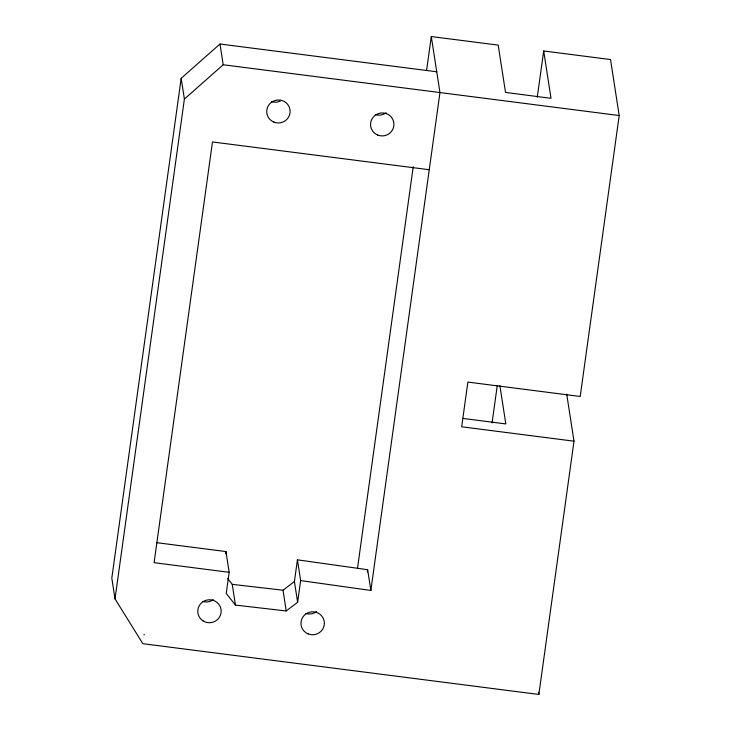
<?xml version="1.0" encoding="UTF-8"?>
<svg xmlns="http://www.w3.org/2000/svg" width="731" height="731" viewBox="0 0 731 731"><rect width="100%" height="100%" fill="white"/><g stroke="black" fill="none" stroke-linecap="round" stroke-linejoin="round"><path stroke-width="1.1" d="M436.754 71.784L219.985 44.006L181.169 78.318L111.806 578.139L115.023 598.899L142.847 643.691L538.857 694.45L573.999 441.186L566.717 394.137M115.023 598.899L184.386 99.06L181.169 78.318M144.062 634.983L144.153 634.307M225.651 553.778L225.961 551.558L156.48 542.649M225.961 551.558L229.178 572.309L226.244 593.408L235.455 605.094L286.223 610.97L297.627 602.289L300.642 580.578L297.426 559.827L367.647 569.714L370.864 590.465L300.642 580.578M297.627 602.289L294.419 581.538L297.426 559.827M357.541 568.005L413.243 166.586M426.584 70.468L431.29 36.55L498.195 45.121L505.523 92.417L551 98.329L543.69 50.969L610.522 59.54L619.194 115.544L580.204 396.476L467.877 382.085L461.672 426.785L573.999 441.186M367.337 571.962L367.647 569.714M370.864 590.465L439.961 92.535L431.29 36.55M492.064 422.966L497.235 385.657M537.267 97.232L543.69 50.969M184.386 99.06L223.193 64.757L619.194 115.544M227.633 578.495L232.239 584.343L283.007 590.219L294.419 581.538M429.252 169.729L212.483 141.951L154.095 562.678L229.178 572.309M462.54 418.379L505.815 423.925L499.885 385.621M538.509 692.211L538.857 694.45M219.985 44.006L223.193 64.757M283.007 590.219L286.223 610.97M232.239 584.343L235.455 605.094M281.417 100.412A11.705 11.477 -8.8 0 1 271.594 101.655M386.114 112.793A11.705 11.477 -8.8 0 1 375.469 114.639M316.532 611.628A11.705 11.477 -8.8 0 1 305.878 613.473M213.224 599.685A11.705 11.477 -8.8 0 1 202.551 601.412M377.726 135.052A11.705 11.477 -8.8 0 0 393.854 122.918A11.705 11.477 -8.8 0 0 375.167 115.334A11.705 11.477 -8.8 0 0 377.726 135.052M273.86 122.077A11.705 11.477 -8.8 0 0 290.033 110.006A11.705 11.477 -8.8 0 0 271.384 102.349A11.705 11.477 -8.8 0 0 273.86 122.077M308.135 633.887A11.705 11.477 -8.8 0 0 324.272 621.761A11.705 11.477 -8.8 0 0 305.585 614.168A11.705 11.477 -8.8 0 0 308.135 633.887M203.026 620.866A11.705 11.477 -8.8 0 0 221.146 611.884A11.705 11.477 -8.8 0 0 204.251 601.001A11.705 11.477 -8.8 0 0 203.026 620.866"/></g></svg>
